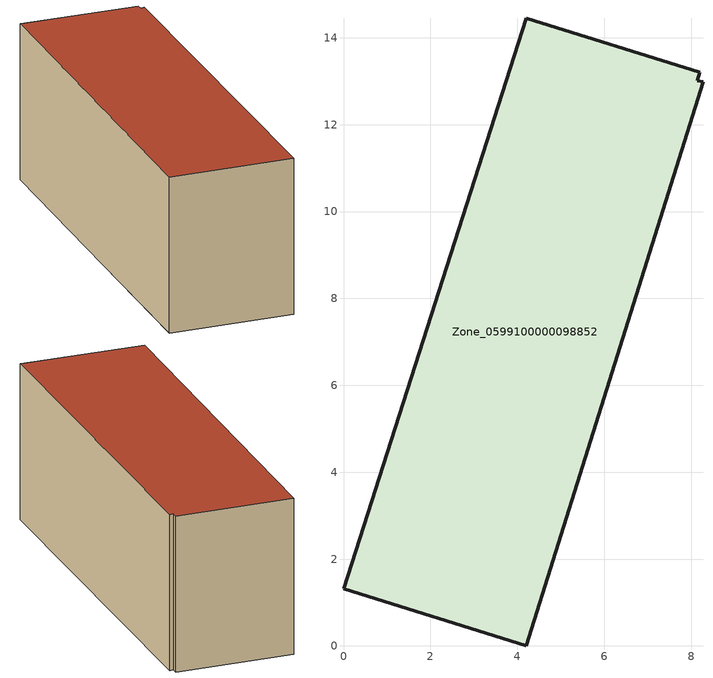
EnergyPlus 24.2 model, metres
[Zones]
Zone_0599100000098852
 floor ground (C_G): 0,1.31 4.21,14.46 8.2,13.2 8.14,13.02 8.28,12.98 4.2,0 z0.61
 wall outside (C_F): 4.21,14.46 0,1.31 4.2,0 8.28,12.98 8.14,13.02 8.2,13.2 4.21,14.46 z0.61:6.19
 roof outside (C_R): 0,1.31 4.2,0 8.28,12.98 8.14,13.02 8.2,13.2 4.21,14.46 z6.19
[BUILDING]
Pand.0599100000098852: North Axis=0; Terrain=City; Loads Convergence Tolerance Value=0.04; Temperature Convergence Tolerance Value=0.4; Solar Distribution=FullExterior; Maximum Number of Warmup Days=25; Minimum Number of Warmup Days=1
[Site:Location]
Rotterdam.The.Hague.AP_ZH_NLD Design_Conditions: Latitude=51.96; Longitude=4.45; Time Zone=1; Elevation=-4.5
[SITE:GROUNDTEMPERATURE:BUILDINGSURFACE]
18, 18, 18, 18, 18, 18, 18, 18, 18, 18, 18, 18
[MATERIAL] Thermal Absorptance=0.9; Solar Absorptance=0.7; Visible Absorptance=0.7
Name | Roughness | Thickness | Conductivity | Density | Specific Heat
G.TI.1965-1974 | MediumSmooth | 0.15 | 0.882353 | 540 | 1210
F.TI.1965-1974 | Rough | 0.3 | 0.697674 | 1920 | 840
R.TI.1965-1974 | MediumRough | 0.2 | 0.232558 | 1500 | 1000
[CONSTRUCTION]
C_G: G.TI.1965-1974
C_F: F.TI.1965-1974
C_R: R.TI.1965-1974
[ZONE]
Zone_0599100000098852: Type=1; Multiplier=1; Ceiling Height=Autocalculate; Volume=Autocalculate; Floor Area=autocalculate; Part of Total Floor Area=Yes
[ZONEINFILTRATION:DESIGNFLOWRATE]
Infil_Zone_0599100000098852: Zone or ZoneList or Space or SpaceList=Zone_0599100000098852; Schedule=AlwaysOn; Design Flow Rate Calculation Method=Flow/Area; Flow Rate per Floor Area=0.003; Constant Term Coefficient=1; Temperature Term Coefficient=0; Velocity Term Coefficient=0; Velocity Squared Term Coefficient=0
[HVACTEMPLATE:ZONE:IDEALLOADSAIRSYSTEM]
Zone_0599100000098852: Maximum Heating Supply Air Temperature=50; Minimum Cooling Supply Air Temperature=13; Maximum Heating Supply Air Humidity Ratio=0.0156; Minimum Cooling Supply Air Humidity Ratio=0.0077; Heating Limit=NoLimit; Cooling Limit=NoLimit; Dehumidification Control Type=ConstantSensibleHeatRatio; Cooling Sensible Heat Ratio=0.7; Dehumidification Setpoint=60; Humidification Control Type=None; Humidification Setpoint=30; Outdoor Air Method=None; Outdoor Air Flow Rate per Person=0.00944; Outdoor Air Flow Rate per Zone Floor Area=0; Outdoor Air Flow Rate per Zone=0; Demand Controlled Ventilation Type=None; Outdoor Air Economizer Type=NoEconomizer; Heat Recovery Type=None; Sensible Heat Recovery Effectiveness=0.7; Latent Heat Recovery Effectiveness=0.65
[ZONECONTROL:THERMOSTAT]
ThermostatControl_Zone_0599100000098852: Zone or ZoneList=Zone_0599100000098852; Control Type Schedule=DualSetpointControlType; Control 1=Thermostat_Zone_0599100000098852; Temperature Difference Between Cutout And Setpoint=0
[THERMOSTATSETPOINT:DUALSETPOINT]
Thermostat_Zone_0599100000098852: Heating Setpoint Temperature Schedule=HeatingSetpoint_Zone_0599100000098852; Cooling Setpoint Temperature Schedule=CoolingSetpoint_Zone_0599100000098852
[SCHEDULE:COMPACT]
HeatingSetpoint_Zone_0599100000098852: Through: 12/31, For: AllDays, Until: 24:00, 21
CoolingSetpoint_Zone_0599100000098852: Through: 12/31, For: AllDays, Until: 24:00, 24
DualSetpointControlType: Through: 12/31, For: AllDays, Until: 24:00, 4
AlwaysOn: Through: 12/31, For: AllDays, Until: 24:00, 1
